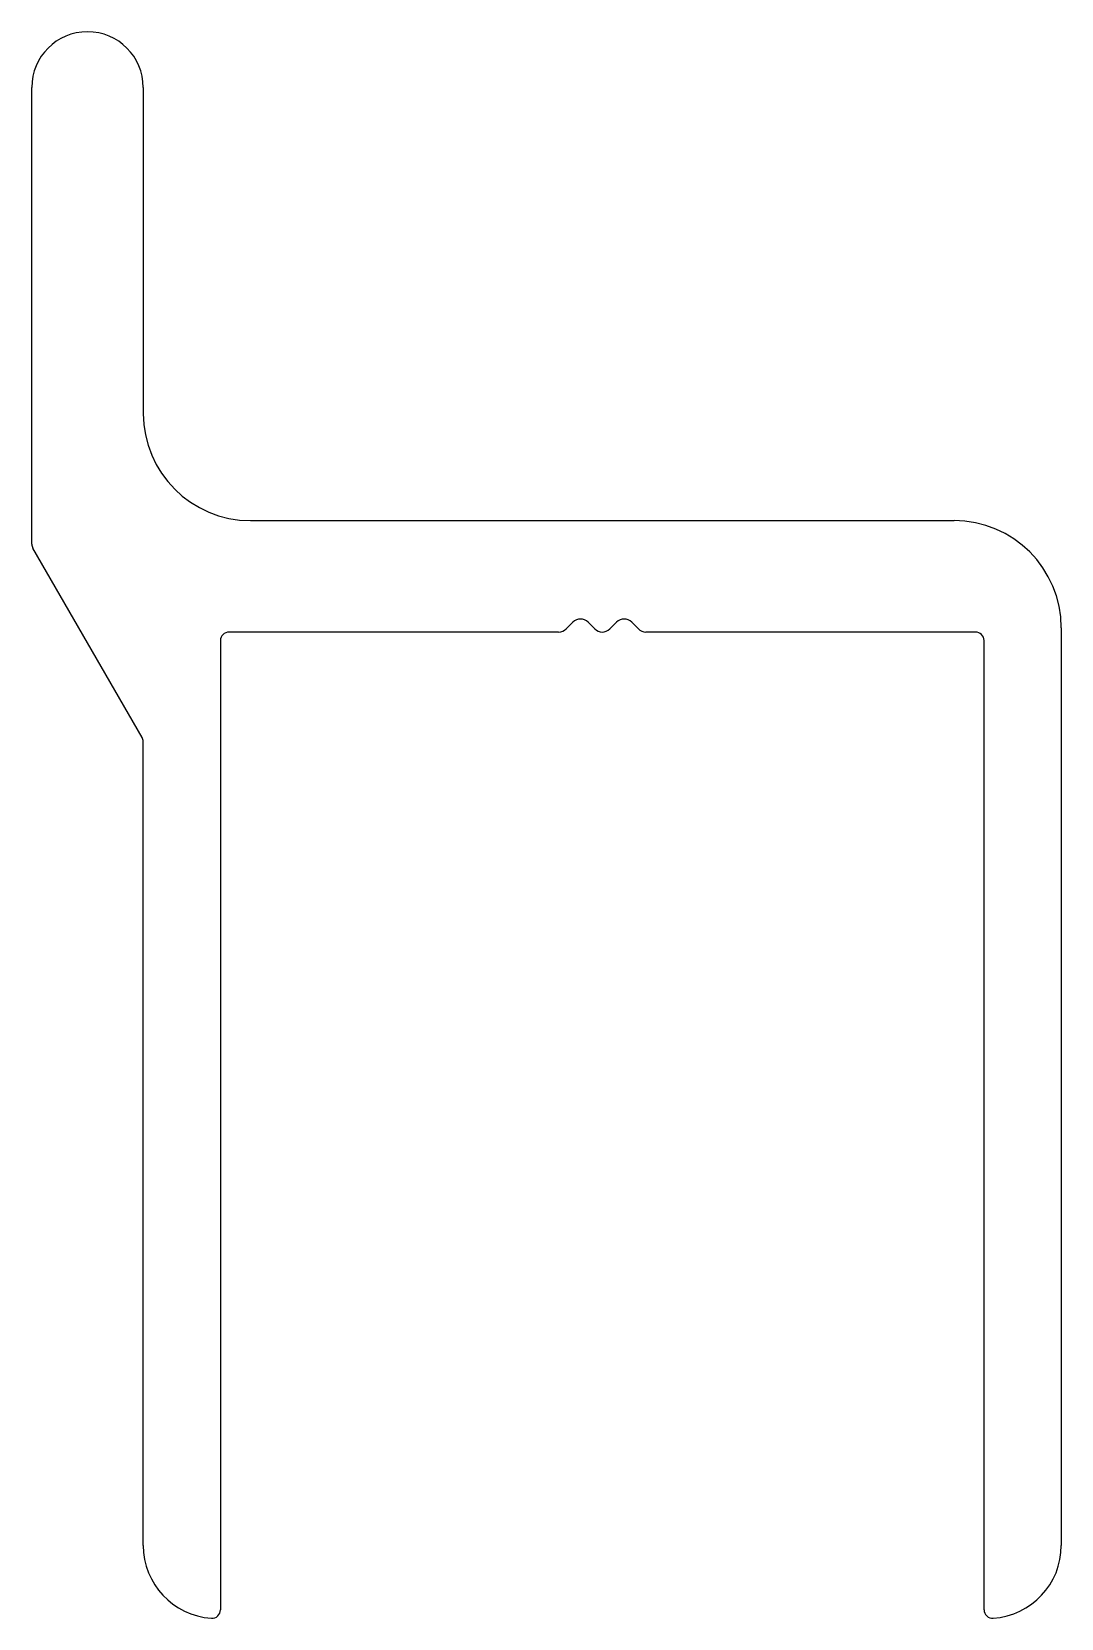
# Model space of a CAD drawing. Extents: x 4.8 to 28.8, y 2 to 39.
import ezdxf

# ---------------------------------------------------------------- set-up
doc = ezdxf.new("R2010")
doc.units = 0
doc.layers.get('0').update_dxf_attribs({"linetype": 'CONTINUOUS'})

msp = doc.modelspace()

# ---------------------------------------------------------------- linework, layer by layer
for p, q in [((4.826, 27.084), (4.826, 37.731)), ((7.426, 37.731), (7.426, 30.131)), ((9.926, 27.631), (26.326, 27.631)), ((7.399, 22.574), (4.853, 26.984)), ((17.44, 25.259), (17.284, 25.104)), ((17.949, 25.104), (17.794, 25.259)), ((18.458, 25.259), (18.303, 25.104)), ((18.967, 25.104), (18.812, 25.259)), ((9.226, 24.831), (9.226, 2.234)), ((17.108, 25.031), (9.426, 25.031)), ((26.826, 25.031), (19.144, 25.031)), ((27.026, 2.234), (27.026, 24.831)), ((28.826, 25.131), (28.826, 3.731)), ((7.426, 3.731), (7.426, 22.474))]:
    msp.add_line(p, q)
for centre, radius, start, end in [((6.126, 37.731), 1.3, 0, 180), ((9.926, 30.131), 2.5, 180, 270), ((26.326, 25.131), 2.5, 0, 90), ((5.026, 27.084), 0.2, 180, 210), ((17.617, 25.083), 0.25, 45, 135), ((18.635, 25.083), 0.25, 45, 135), ((9.426, 24.831), 0.2, 90, 180), ((17.108, 25.281), 0.25, 270, 315), ((18.126, 25.281), 0.25, 225, 315), ((19.144, 25.281), 0.25, 225, 270), ((26.826, 24.831), 0.2, 0, 90), ((7.226, 22.474), 0.2, 0, 30), ((9.126, 3.731), 1.7, 180, 266.1774), ((27.126, 3.731), 1.7, 273.8226, 0), ((9.026, 2.234), 0.2, 266.1774, 0), ((27.226, 2.234), 0.2, 180, 273.8226)]:
    msp.add_arc(centre, radius, start, end)

doc.saveas('drawing.dxf')
